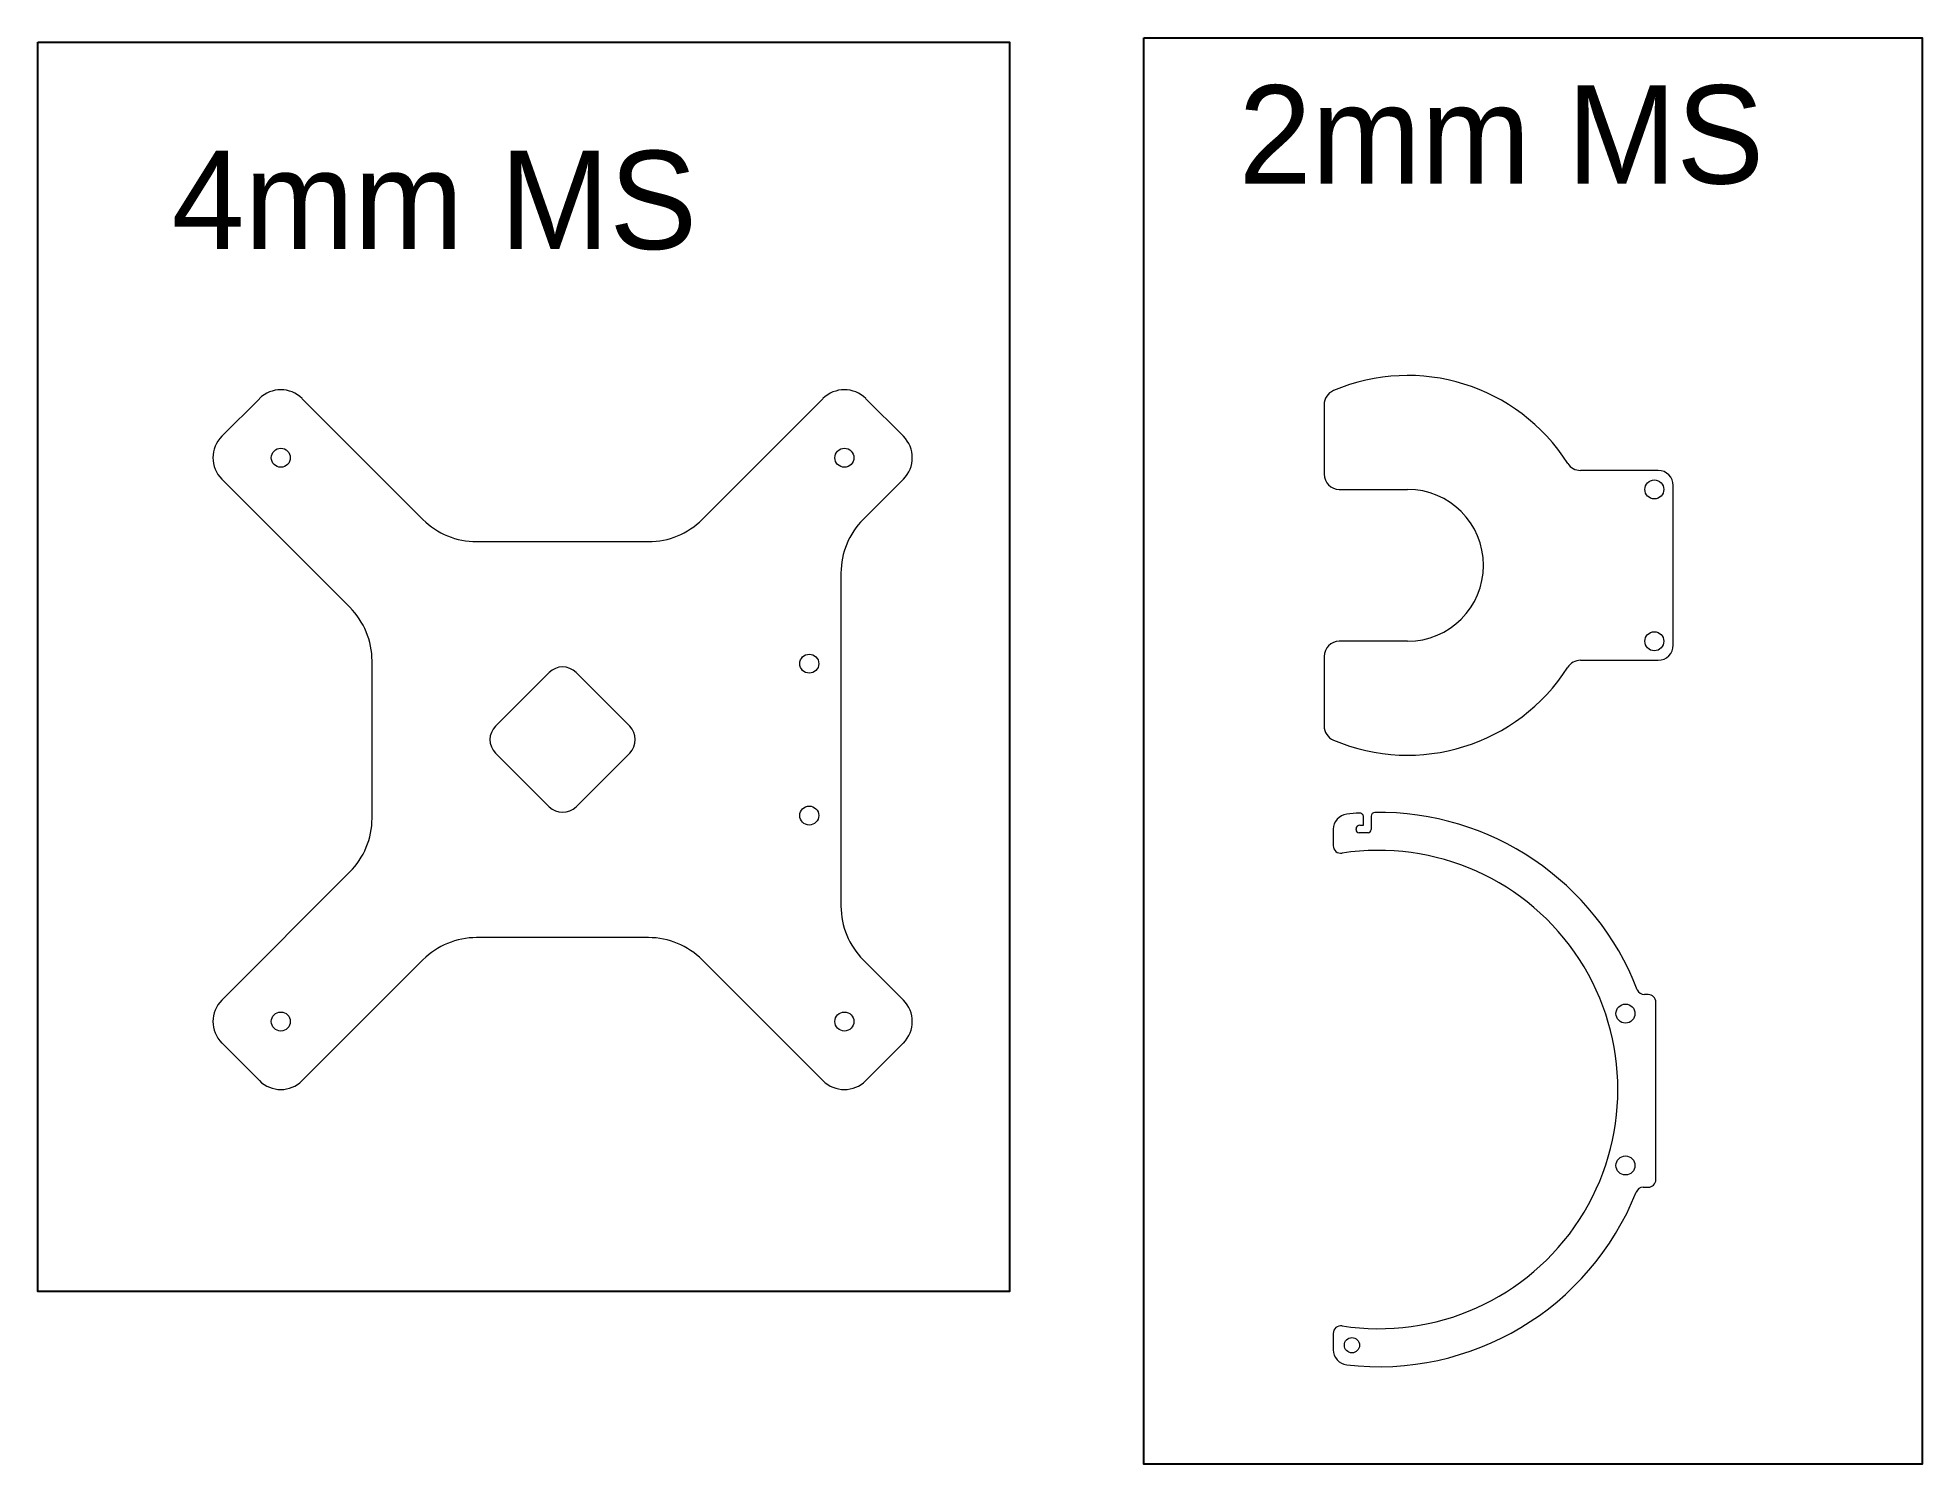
# Model space of a CAD drawing. Header units: millimetres. Extents: x -138 to 358, y -191 to 185.
import ezdxf

# ---------------------------------------------------------------- set-up
doc = ezdxf.new("R2010")
doc.units = ezdxf.units.MM

msp = doc.modelspace()

# ---------------------------------------------------------------- linework, layer by layer
at = {"color": 7, "linetype": 'Continuous', "lineweight": 15}
for p, q in [((-89.8, 79.9), (-79.9, 89.8)), ((-68.59, 89.8), (-36.79, 58)), ((36.79, 58), (68.59, 89.8)), ((79.9, 89.8), (89.8, 79.9)), ((200.67, 88.23), (200.67, 69.9)), ((288.67, 70.9), (268.22, 70.9)), ((-56.06, 34.85), (-89.8, 68.59)), ((89.8, 68.59), (79.21, 58)), ((204.67, 65.9), (222.67, 65.9)), ((292.67, 24.9), (292.67, 66.9)), ((-22.65, 52.14), (22.65, 52.14)), ((73.36, 43.86), (73.36, -43.86)), ((222.67, 25.9), (204.67, 25.9)), ((-50.2, -20.71), (-50.2, 20.71)), ((200.67, 21.9), (200.67, 3.57)), ((268.22, 20.9), (288.67, 20.9)), ((-17.68, 3.54), (-3.54, 17.68)), ((3.54, 17.68), (17.68, 3.54)), ((-3.54, -17.68), (-17.68, -3.54)), ((17.68, -3.54), (3.54, -17.68)), ((203.07, -23.62), (203.07, -27.93)), ((209.07, -23.71), (209.07, -23.51)), ((212.23, -24.51), (209.87, -24.51)), ((210.07, -22.51), (211.03, -22.51)), ((211.03, -22.51), (211.03, -20.34)), ((213.03, -20.17), (213.03, -23.71)), ((-89.8, -68.59), (-56.06, -34.85)), ((22.65, -52.14), (-22.65, -52.14)), ((-36.79, -58), (-68.59, -89.8)), ((68.59, -89.8), (36.79, -58)), ((79.21, -58), (89.8, -68.59)), ((286.07, -67.16), (285.04, -67.16)), ((288.07, -115.9), (288.07, -69.16)), ((-79.9, -89.8), (-89.8, -79.9)), ((89.8, -79.9), (79.9, -89.8)), ((284.75, -117.9), (286.07, -117.9)), ((203.07, -156.39), (203.07, -160.69))]:
    msp.add_line(p, q, dxfattribs=at)
for points in [[(153.17, 184.87), (358.28, 184.87), (358.28, -190.87), (153.17, -190.87)], [(-138.31, 183.67), (117.78, 183.67), (117.78, -145.32), (-138.31, -145.32)]]:
    msp.add_lwpolyline(points, close=True)
for centre, radius in [((-74.25, 74.25), 2.5), ((74.25, 74.25), 2.5), ((287.67, 65.9), 2.5), ((287.67, 25.9), 2.5), ((65, 20), 2.5), ((65, -20), 2.5), ((-74.25, -74.25), 2.5), ((74.25, -74.25), 2.5), ((280.07, -72.16), 2.5), ((280.07, -112.16), 2.5), ((207.99, -159.51), 2)]:
    msp.add_circle(centre, radius, dxfattribs=at)
for centre, radius, start, end in [((222.67, 45.9), 50, 32.4822, 113.0357), ((-74.25, 84.15), 8, 45, 135), ((74.25, 84.15), 8, 45, 135), ((204.67, 88.23), 4, 113.0357, 180), ((-84.15, 74.25), 8, 135, 225), ((84.15, 74.25), 8, 315, 45), ((204.67, 69.9), 4, 180, 270), ((268.22, 74.9), 4, 212.4822, 270), ((288.67, 66.9), 4, 0, 90), ((222.67, 45.9), 20, 270, 90), ((-22.65, 72.14), 20, 225, 270), ((22.65, 72.14), 20, 270, 315), ((93.36, 43.86), 20, 135, 180), ((-70.2, 20.71), 20, 0, 45), ((204.67, 21.9), 4, 90, 180), ((288.67, 24.9), 4, 270, 0), ((268.22, 16.9), 4, 90, 147.5178), ((0, 14.14), 5, 45, 135), ((222.67, 45.9), 50, 246.9643, 327.5178), ((-14.14, 0), 5, 135, 225), ((14.14, 0), 5, 315, 45), ((204.67, 3.57), 4, 180, 246.9643), ((0, -14.14), 5, 225, 315), ((207.07, -23.62), 4, 96.658, 180), ((215.07, -92.16), 73, 94.0133, 96.658), ((210.03, -20.34), 1, 0, 94.0133), ((214.03, -20.17), 1, 90.827, 180), ((215.07, -92.16), 73, 21.1002, 90.827), ((-70.2, -20.71), 20, 315, 0), ((210.07, -23.51), 1, 90, 180), ((209.87, -23.71), 0.8, 180, 270), ((212.23, -23.71), 0.8, 270, 0), ((205.07, -27.93), 2, 180, 278.8499), ((215.07, -92.16), 63, 261.1501, 98.8499), ((93.36, -43.86), 20, 180, 225), ((-22.65, -72.14), 20, 90, 135), ((22.65, -72.14), 20, 45, 90), ((-84.15, -74.25), 8, 135, 225), ((84.15, -74.25), 8, 315, 45), ((285.04, -65.16), 2, 201.1002, 270), ((286.07, -69.16), 2, 0, 90), ((-74.25, -84.15), 8, 225, 315), ((74.25, -84.15), 8, 225, 315), ((215.07, -92.16), 73, 263.342, 338.2928), ((284.75, -119.9), 2, 90, 158.2928), ((286.07, -115.9), 2, 270, 0), ((205.07, -156.39), 2, 81.1501, 180), ((207.07, -160.69), 4, 180, 263.342)]:
    msp.add_arc(centre, radius, start, end, dxfattribs=at)

# ---------------------------------------------------------------- texts
for s, p in [('2mm MS', (178.12, 146.46)), ('4mm MS', (-103.04, 129.2))]:
    msp.add_text(s, height=25.888).set_placement(p)

doc.saveas('drawing.dxf')
